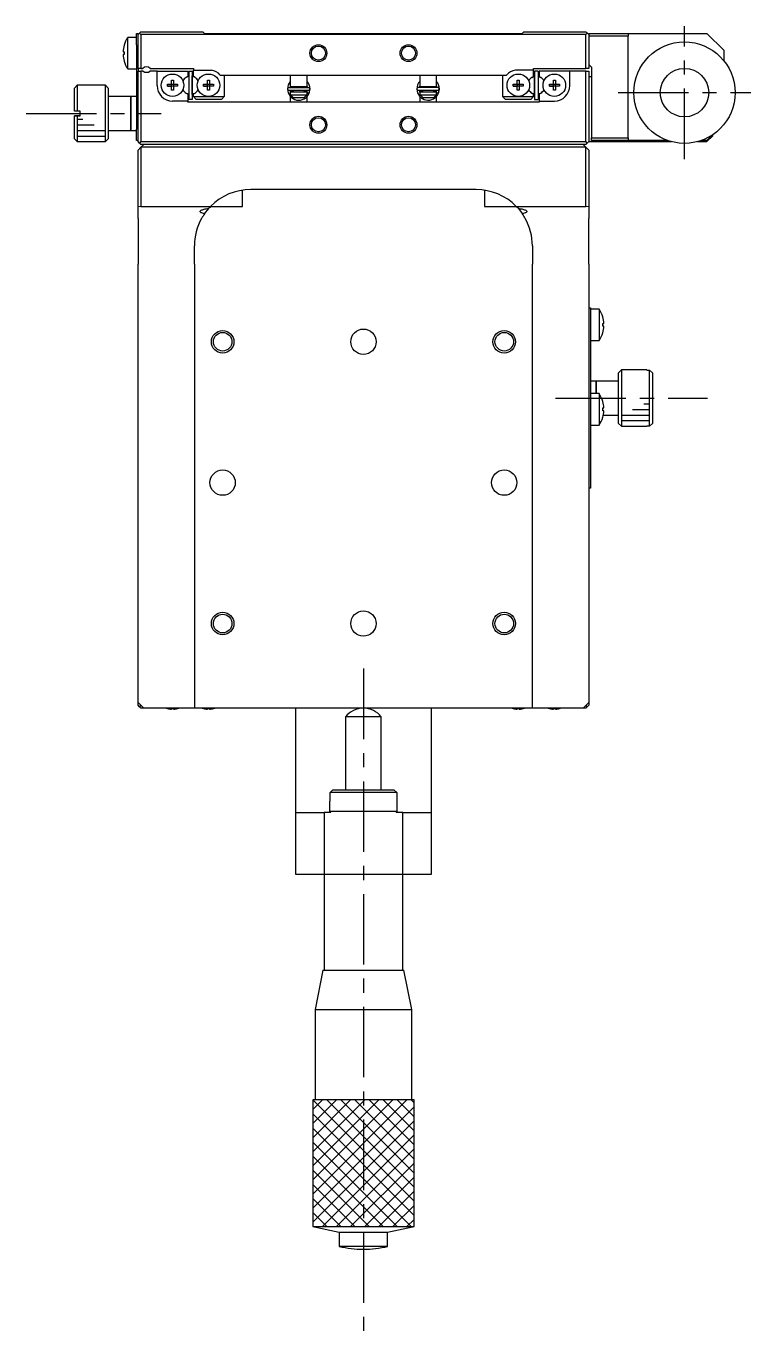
# Model space of a CAD drawing. Extents: x -456 to 403, y 25 to 700.
# Drawn here: x -140.8 to -12.1, y 468.7 to 700.2 of the extents above; entities that cross this region are included whole.
import ezdxf

# ---------------------------------------------------------------- set-up
doc = ezdxf.new("R2010")
doc.units = 0
doc.header["$LTSCALE"] = 10
doc.linetypes.add('CENTER', pattern=[2, 1.25, -0.25, 0.25, -0.25])
doc.linetypes.add('DASHED', pattern=[3.5, 2, -1.5])
doc.layers.get('0').update_dxf_attribs({"linetype": 'CONTINUOUS'})
doc.layers.add('CENTER', color=1, linetype='CENTER')

msp = doc.modelspace()

# ---------------------------------------------------------------- linework, layer by layer
at = {"color": 7, "linetype": 'CONTINUOUS'}
for p, q in [((-120.354457, 699.180829), (-120.604457, 698.930829)), ((-120.354457, 699.180829), (-109.354457, 699.180829)), ((-109.004457, 698.830829), (-109.354457, 699.180829)), ((-52.354457, 699.180829), (-52.704457, 698.830829)), ((-52.354457, 699.180829), (-41.354457, 699.180829)), ((-41.104457, 698.930829), (-41.354457, 699.180829)), ((-122.69692, 692.580829), (-122.69692, 698.180829)), ((-121.154457, 698.180829), (-122.69692, 698.180829)), ((-121.154457, 698.880829), (-120.854457, 698.880829)), ((-121.154457, 696.880829), (-121.154457, 698.880829)), ((-121.154457, 696.880829), (-121.154457, 681.880829)), ((-120.604457, 698.930829), (-120.854457, 698.680829)), ((-120.854457, 698.880829), (-120.854457, 698.680829)), ((-120.854457, 692.680829), (-120.854457, 698.680829)), ((-120.604457, 698.930829), (-120.354457, 698.680829)), ((-120.354457, 698.680829), (-120.354457, 692.680829)), ((-41.354457, 698.680829), (-120.354457, 698.680829)), ((-52.704457, 698.830829), (-109.004457, 698.830829)), ((-41.354457, 698.680829), (-41.104457, 698.930829)), ((-41.354457, 692.680829), (-41.354457, 698.680829)), ((-40.854457, 698.680829), (-41.104457, 698.930829)), ((-40.854457, 698.880829), (-33.854457, 698.880829)), ((-40.854457, 698.680829), (-40.854457, 698.880829)), ((-40.854457, 698.680829), (-40.854457, 692.680829)), ((-33.854457, 698.380829), (-40.854457, 698.380829)), ((-33.854457, 698.880829), (-33.854457, 698.380829)), ((-33.854457, 698.880829), (-19.854457, 698.880829)), ((-33.854457, 680.380829), (-33.854457, 698.380829)), ((-16.854457, 695.880829), (-19.854457, 698.880829)), ((-123.540919, 695.640829), (-123.347662, 695.640829)), ((-123.347662, 695.120829), (-123.540919, 695.120829)), ((-123.35383, 696.782976), (-123.347662, 696.779968)), ((-123.347662, 695.640829), (-123.347662, 695.120829)), ((-16.854457, 695.880829), (-16.854457, 694.037683)), ((-123.347662, 693.981689), (-123.35383, 693.978681)), ((-122.69692, 692.580829), (-121.154457, 692.580829)), ((-120.854457, 692.680829), (-120.854457, 692.180829)), ((-120.354457, 692.680829), (-120.854457, 692.680829)), ((-120.854457, 679.680829), (-120.854457, 692.180829)), ((-120.854457, 692.180829), (-120.354457, 692.180829)), ((-120.354457, 692.680829), (-120.015895, 692.680829)), ((-120.354457, 692.180829), (-120.354457, 679.680829)), ((-119.954457, 692.180829), (-120.354457, 692.180829)), ((-117.504457, 692.180829), (-118.754457, 692.180829)), ((-118.693019, 692.680829), (-111.054457, 692.680829)), ((-117.504457, 689.630829), (-117.504457, 692.180829)), ((-117.504457, 692.180829), (-112.054457, 692.180829)), ((-112.054457, 692.180829), (-112.054457, 691.225241)), ((-111.854457, 692.180829), (-111.854457, 687.180829)), ((-111.854457, 692.180829), (-111.254457, 692.180829)), ((-111.254457, 692.180829), (-111.254457, 687.180829)), ((-111.254457, 692.180829), (-111.254457, 691.239725)), ((-111.054457, 692.680829), (-111.054457, 692.380829)), ((-111.054457, 692.380829), (-107.832442, 692.380829)), ((-111.054457, 691.225241), (-111.054457, 692.380829)), ((-50.654457, 692.380829), (-53.876472, 692.380829)), ((-50.654457, 692.680829), (-41.354457, 692.680829)), ((-50.654457, 692.380829), (-50.654457, 692.680829)), ((-50.654457, 691.225241), (-50.654457, 692.380829)), ((-50.454457, 692.180829), (-50.454457, 687.180829)), ((-50.454457, 692.180829), (-50.454457, 691.239725)), ((-49.854457, 692.180829), (-50.454457, 692.180829)), ((-49.854457, 692.180829), (-49.854457, 687.180829)), ((-49.654457, 692.180829), (-49.654457, 691.225241)), ((-44.204457, 692.180829), (-49.654457, 692.180829)), ((-44.204457, 689.630829), (-44.204457, 692.180829)), ((-41.354457, 692.180829), (-44.204457, 692.180829)), ((-40.854457, 692.680829), (-41.354457, 692.680829)), ((-41.354457, 679.680829), (-41.354457, 692.180829)), ((-41.354457, 692.180829), (-40.854457, 692.180829)), ((-40.854457, 693.380829), (-40.354457, 692.880829)), ((-40.854457, 692.180829), (-40.854457, 679.680829)), ((-40.354457, 692.880829), (-40.354457, 680.380829)), ((-115.640819, 689.860829), (-114.934457, 689.860829)), ((-115.640819, 689.500829), (-115.640819, 689.860829)), ((-114.934457, 690.56719), (-114.574457, 690.56719)), ((-114.934457, 689.860829), (-114.934457, 690.56719)), ((-114.924085, 689.850456), (-114.934457, 689.860829)), ((-114.584829, 689.850456), (-114.574457, 689.860829)), ((-114.574457, 690.56719), (-114.574457, 689.860829)), ((-114.574457, 689.860829), (-113.868096, 689.860829)), ((-113.868096, 689.860829), (-113.868096, 689.500829)), ((-112.054457, 691.225241), (-112.348207, 691.055644)), ((-111.254455, 691.239724), (-111.254455, 691.330829)), ((-111.254455, 688.030829), (-111.254455, 691.330829)), ((-111.254455, 691.239724), (-111.254455, 691.330829)), ((-111.254455, 691.239724), (-111.254455, 691.330829)), ((-111.254455, 691.239724), (-111.254455, 691.330829)), ((-111.254455, 691.239724), (-111.254455, 691.330829)), ((-111.254455, 691.239724), (-111.254455, 691.330829)), ((-111.254455, 691.239724), (-111.254455, 691.330829)), ((-111.254455, 691.239724), (-111.254455, 691.330829)), ((-111.254455, 691.239724), (-111.254455, 691.330829)), ((-111.254455, 691.239724), (-111.254455, 691.330829)), ((-111.254455, 691.239724), (-111.254455, 691.330829)), ((-111.254455, 691.239724), (-111.254455, 691.330829)), ((-111.254455, 691.239724), (-111.254455, 691.330829)), ((-111.254455, 691.239724), (-111.254455, 691.330829)), ((-111.254455, 691.239724), (-111.254455, 691.330829)), ((-111.254455, 691.239724), (-111.254455, 691.330829)), ((-111.254455, 691.239724), (-111.254455, 691.330829)), ((-111.254455, 691.239724), (-111.254455, 691.330829)), ((-111.254455, 691.239724), (-111.254455, 691.330829)), ((-111.254455, 691.239724), (-111.254455, 691.330829)), ((-111.254455, 691.239724), (-111.254455, 691.330829)), ((-111.254455, 691.239724), (-111.254455, 691.330829)), ((-111.254455, 691.239724), (-111.254455, 691.330829)), ((-111.254455, 691.239724), (-111.254455, 691.330829)), ((-111.254455, 691.239724), (-111.254455, 691.330829)), ((-111.254455, 691.239724), (-111.254455, 691.330829)), ((-111.254455, 691.239724), (-111.254455, 691.330829)), ((-111.254455, 691.239724), (-111.254455, 691.330829)), ((-111.254455, 691.239724), (-111.254455, 691.330829)), ((-111.254455, 691.239724), (-111.254455, 691.330829)), ((-111.254455, 691.239724), (-111.254455, 691.330829)), ((-110.760707, 691.055644), (-111.054457, 691.225241)), ((-109.240819, 689.860829), (-108.534457, 689.860829)), ((-109.240819, 689.500829), (-109.240819, 689.860829)), ((-108.534457, 690.56719), (-108.174457, 690.56719)), ((-108.534457, 689.860829), (-108.534457, 690.56719)), ((-108.524085, 689.850456), (-108.534457, 689.860829)), ((-108.184829, 689.850456), (-108.174457, 689.860829)), ((-108.174457, 690.56719), (-108.174457, 689.860829)), ((-108.174457, 689.860829), (-107.468096, 689.860829)), ((-107.468096, 689.860829), (-107.468096, 689.500829)), ((-106.275395, 691.480829), (-55.433519, 691.480829)), ((-105.554457, 691.480829), (-105.554457, 687.680829)), ((-93.854457, 691.480829), (-93.854457, 689.480829)), ((-90.854457, 689.480829), (-90.854457, 691.480829)), ((-70.854457, 691.480829), (-70.854457, 689.480829)), ((-67.854457, 689.480829), (-67.854457, 691.480829)), ((-56.154457, 691.480829), (-56.154457, 687.680829)), ((-54.240819, 689.860829), (-53.534457, 689.860829)), ((-54.240819, 689.500829), (-54.240819, 689.860829)), ((-53.534457, 690.56719), (-53.174457, 690.56719)), ((-53.534457, 689.860829), (-53.534457, 690.56719)), ((-53.524085, 689.850456), (-53.534457, 689.860829)), ((-53.184829, 689.850456), (-53.174457, 689.860829)), ((-53.174457, 690.56719), (-53.174457, 689.860829)), ((-53.174457, 689.860829), (-52.468096, 689.860829)), ((-52.468096, 689.860829), (-52.468096, 689.500829)), ((-50.948207, 691.055644), (-50.654457, 691.225241)), ((-50.454459, 691.239724), (-50.454459, 691.330829)), ((-50.454459, 688.030829), (-50.454459, 691.330829)), ((-50.454459, 691.239724), (-50.454459, 691.330829)), ((-50.454459, 691.239724), (-50.454459, 691.330829)), ((-50.454459, 691.239724), (-50.454459, 691.330829)), ((-50.454459, 691.239724), (-50.454459, 691.330829)), ((-50.454459, 691.239724), (-50.454459, 691.330829)), ((-50.454459, 691.239724), (-50.454459, 691.330829)), ((-50.454459, 691.239724), (-50.454459, 691.330829)), ((-50.454459, 691.239724), (-50.454459, 691.330829)), ((-50.454459, 691.239724), (-50.454459, 691.330829)), ((-50.454459, 691.239724), (-50.454459, 691.330829)), ((-50.454459, 691.239724), (-50.454459, 691.330829)), ((-50.454459, 691.239724), (-50.454459, 691.330829)), ((-50.454459, 691.239724), (-50.454459, 691.330829)), ((-50.454459, 691.239724), (-50.454459, 691.330829)), ((-50.454459, 691.239724), (-50.454459, 691.330829)), ((-50.454459, 691.239724), (-50.454459, 691.330829)), ((-50.454459, 691.239724), (-50.454459, 691.330829)), ((-50.454459, 691.239724), (-50.454459, 691.330829)), ((-50.454459, 691.239724), (-50.454459, 691.330829)), ((-50.454459, 691.239724), (-50.454459, 691.330829)), ((-50.454459, 691.239724), (-50.454459, 691.330829)), ((-50.454459, 691.239724), (-50.454459, 691.330829)), ((-50.454459, 691.239724), (-50.454459, 691.330829)), ((-50.454459, 691.239724), (-50.454459, 691.330829)), ((-50.454459, 691.239724), (-50.454459, 691.330829)), ((-50.454459, 691.239724), (-50.454459, 691.330829)), ((-50.454459, 691.239724), (-50.454459, 691.330829)), ((-50.454459, 691.239724), (-50.454459, 691.330829)), ((-50.454459, 691.239724), (-50.454459, 691.330829)), ((-50.454459, 691.239724), (-50.454459, 691.330829)), ((-49.654457, 691.225241), (-49.360707, 691.055644)), ((-47.840819, 689.860829), (-47.134457, 689.860829)), ((-47.840819, 689.500829), (-47.840819, 689.860829)), ((-47.134457, 690.56719), (-46.774457, 690.56719)), ((-47.134457, 689.860829), (-47.134457, 690.56719)), ((-47.124085, 689.850456), (-47.134457, 689.860829)), ((-46.784829, 689.850456), (-46.774457, 689.860829)), ((-46.774457, 690.56719), (-46.774457, 689.860829)), ((-46.774457, 689.860829), (-46.068096, 689.860829)), ((-46.068096, 689.860829), (-46.068096, 689.500829)), ((-40.354457, 691.180829), (-40.854457, 691.180829)), ((-131.654457, 689.680829), (-132.154457, 689.180829)), ((-132.154457, 685.080829), (-132.154457, 689.180829)), ((-131.654457, 689.680829), (-131.654457, 685.080829)), ((-126.654457, 689.680829), (-131.654457, 689.680829)), ((-126.654457, 679.680829), (-126.654457, 689.680829)), ((-126.154457, 689.180829), (-126.654457, 689.680829)), ((-126.154457, 689.180829), (-126.154457, 680.180829)), ((-122.154457, 687.680829), (-126.154457, 687.680829)), ((-122.154457, 681.680829), (-122.154457, 687.680829)), ((-122.154457, 687.680829), (-122.154457, 681.680829)), ((-121.154457, 687.680829), (-122.154457, 687.680829)), ((-114.934457, 689.500829), (-115.640819, 689.500829)), ((-115.640819, 689.500829), (-114.934457, 689.500829)), ((-114.924085, 689.511201), (-114.934457, 689.500829)), ((-114.934457, 688.794467), (-114.934457, 689.500829)), ((-114.574457, 688.794467), (-114.934457, 688.794467)), ((-114.924085, 689.850456), (-114.584829, 689.850456)), ((-114.924085, 689.511201), (-114.924085, 689.850456)), ((-114.584829, 689.511201), (-114.924085, 689.511201)), ((-114.584829, 689.850456), (-114.584829, 689.511201)), ((-114.584829, 689.511201), (-114.574457, 689.500829)), ((-114.574457, 689.500829), (-114.574457, 688.794467)), ((-113.868096, 689.500829), (-114.574457, 689.500829)), ((-113.868096, 689.500829), (-114.574457, 689.500829)), ((-112.348207, 688.306013), (-112.054457, 688.136417)), ((-112.054457, 688.136417), (-112.054457, 686.880829)), ((-111.254457, 688.121933), (-111.254457, 687.180829)), ((-111.254455, 688.030829), (-111.254455, 688.121933)), ((-111.254455, 688.030829), (-111.254455, 688.121933)), ((-111.254455, 688.030829), (-111.254455, 688.121933)), ((-111.254455, 688.030829), (-111.254455, 688.121933)), ((-111.254455, 688.030829), (-111.254455, 688.121933)), ((-111.254455, 688.030829), (-111.254455, 688.121933)), ((-111.254455, 688.030829), (-111.254455, 688.121933)), ((-111.254455, 688.030829), (-111.254455, 688.121933)), ((-111.254455, 688.030829), (-111.254455, 688.121933)), ((-111.254455, 688.030829), (-111.254455, 688.121933)), ((-111.254455, 688.030829), (-111.254455, 688.121933)), ((-111.254455, 688.030829), (-111.254455, 688.121933)), ((-111.254455, 688.030829), (-111.254455, 688.121933)), ((-111.254455, 688.030829), (-111.254455, 688.121933)), ((-111.254455, 688.030829), (-111.254455, 688.121933)), ((-111.254455, 688.030829), (-111.254455, 688.121933)), ((-111.254455, 688.030829), (-111.254455, 688.121933)), ((-111.254455, 688.030829), (-111.254455, 688.121933)), ((-111.254455, 688.030829), (-111.254455, 688.121933)), ((-111.254455, 688.030829), (-111.254455, 688.121933)), ((-111.254455, 688.030829), (-111.254455, 688.121933)), ((-111.254455, 688.030829), (-111.254455, 688.121933)), ((-111.254455, 688.030829), (-111.254455, 688.121933)), ((-111.254455, 688.030829), (-111.254455, 688.121933)), ((-111.054457, 688.136417), (-110.760707, 688.306013)), ((-111.054457, 687.680829), (-111.054457, 688.136417)), ((-111.054457, 687.680829), (-108.354457, 687.680829)), ((-110.554457, 687.180829), (-111.054457, 687.680829)), ((-108.534457, 689.500829), (-109.240819, 689.500829)), ((-109.240819, 689.500829), (-108.534457, 689.500829)), ((-108.524085, 689.511201), (-108.534457, 689.500829)), ((-108.534457, 688.794467), (-108.534457, 689.500829)), ((-108.174457, 688.794467), (-108.534457, 688.794467)), ((-108.524085, 689.850456), (-108.184829, 689.850456)), ((-108.524085, 689.511201), (-108.524085, 689.850456)), ((-108.184829, 689.511201), (-108.524085, 689.511201)), ((-108.354457, 687.680829), (-105.554457, 687.680829)), ((-108.184829, 689.850456), (-108.184829, 689.511201)), ((-108.184829, 689.511201), (-108.174457, 689.500829)), ((-108.174457, 689.500829), (-108.174457, 688.794467)), ((-107.468096, 689.500829), (-108.174457, 689.500829)), ((-107.468096, 689.500829), (-108.174457, 689.500829)), ((-105.554457, 687.680829), (-106.054457, 687.180829)), ((-94.201887, 688.3101), (-94.181252, 688.254357)), ((-94.180325, 688.254829), (-94.167372, 688.224571)), ((-90.561144, 689.251094), (-94.111144, 689.251094)), ((-94.111144, 688.801094), (-90.561144, 688.801094)), ((-93.787801, 688.480743), (-93.870763, 688.801077)), ((-93.870436, 689.251148), (-93.818853, 689.480921)), ((-93.854457, 689.480829), (-90.854457, 689.480829)), ((-90.854457, 688.480829), (-93.854457, 688.480829)), ((-93.854457, 688.480829), (-93.854457, 687.980829)), ((-93.854457, 687.980829), (-93.80014, 687.980829)), ((-93.854457, 687.726031), (-93.854457, 686.680829)), ((-93.80014, 687.980829), (-90.908774, 687.980829)), ((-93.270972, 687.480829), (-93.80014, 687.980829)), ((-93.786666, 688.534621), (-93.786109, 688.548246)), ((-93.786522, 688.520988), (-93.786666, 688.534621)), ((-93.78568, 688.507384), (-93.786522, 688.520988)), ((-93.786109, 688.548246), (-93.784853, 688.561825)), ((-93.784142, 688.493846), (-93.78568, 688.507384)), ((-93.784853, 688.561825), (-93.782903, 688.575323)), ((-93.781993, 688.480827), (-93.784142, 688.493846)), ((-93.782903, 688.575323), (-93.780264, 688.588703)), ((-93.780264, 688.588703), (-93.776944, 688.601929)), ((-93.776944, 688.601929), (-93.772954, 688.614966)), ((-93.772954, 688.614966), (-93.768304, 688.62778)), ((-93.768304, 688.62778), (-93.76301, 688.640336)), ((-93.76301, 688.640336), (-93.757088, 688.652603)), ((-93.757088, 688.652603), (-93.750554, 688.66455)), ((-93.750554, 688.66455), (-93.743428, 688.676146)), ((-93.743428, 688.676146), (-93.73573, 688.687364)), ((-93.354457, 688.680829), (-93.740689, 688.680829)), ((-93.73573, 688.687364), (-93.727483, 688.698175)), ((-93.727483, 688.698175), (-93.718709, 688.708555)), ((-93.718709, 688.708555), (-93.709432, 688.718479)), ((-93.709432, 688.718479), (-93.699679, 688.727924)), ((-93.699679, 688.727924), (-93.689473, 688.736869)), ((-93.689473, 688.736869), (-93.678843, 688.745295)), ((-93.678843, 688.745295), (-93.667816, 688.753181)), ((-93.667816, 688.753181), (-93.65642, 688.760513)), ((-93.65642, 688.760513), (-93.644683, 688.767274)), ((-93.644683, 688.767274), (-93.632635, 688.77345)), ((-93.632635, 688.77345), (-93.620305, 688.779029)), ((-93.620305, 688.779029), (-93.607723, 688.783998)), ((-93.607723, 688.783998), (-93.594919, 688.788349)), ((-93.594919, 688.788349), (-93.581923, 688.792073)), ((-93.581923, 688.792073), (-93.568766, 688.795161)), ((-93.568766, 688.795161), (-93.55548, 688.797609)), ((-93.55548, 688.797609), (-93.542094, 688.799412)), ((-93.542094, 688.799412), (-93.528639, 688.800567)), ((-93.528639, 688.800567), (-93.515148, 688.80107)), ((-93.515148, 688.80107), (-93.511593, 688.801094)), ((-93.354457, 689.480829), (-93.354457, 689.251094)), ((-93.354457, 688.801094), (-93.354457, 688.480829)), ((-90.908774, 687.980829), (-91.437942, 687.480829)), ((-91.354457, 689.251094), (-91.354457, 689.480829)), ((-91.354457, 688.480829), (-91.354457, 688.801094)), ((-90.931733, 688.680829), (-91.354457, 688.680829)), ((-91.160696, 688.801094), (-91.14791, 688.800796)), ((-91.14791, 688.800796), (-91.134446, 688.799848)), ((-91.134446, 688.799848), (-91.121044, 688.798251)), ((-91.121044, 688.798251), (-91.107737, 688.79601)), ((-91.107737, 688.79601), (-91.094554, 688.793129)), ((-91.094554, 688.793129), (-91.081527, 688.789614)), ((-91.081527, 688.789614), (-91.068684, 688.785474)), ((-91.068684, 688.785474), (-91.056057, 688.780715)), ((-91.056057, 688.780715), (-91.043675, 688.775349)), ((-91.043675, 688.775349), (-91.031567, 688.769387)), ((-91.031567, 688.769387), (-91.019762, 688.762841)), ((-91.019762, 688.762841), (-91.008288, 688.755725)), ((-91.008288, 688.755725), (-90.997174, 688.748054)), ((-90.997174, 688.748054), (-90.986446, 688.739844)), ((-90.986446, 688.739844), (-90.976132, 688.731113)), ((-90.976132, 688.731113), (-90.966258, 688.72188)), ((-90.966258, 688.72188), (-90.956848, 688.712166)), ((-90.956848, 688.712166), (-90.947929, 688.701991)), ((-90.947929, 688.701991), (-90.939523, 688.69138)), ((-90.939523, 688.69138), (-90.931653, 688.680356)), ((-90.931653, 688.680356), (-90.924341, 688.668945)), ((-90.924341, 688.668945), (-90.917609, 688.657175)), ((-90.917609, 688.657175), (-90.911474, 688.645072)), ((-90.911474, 688.645072), (-90.905956, 688.632668)), ((-90.908774, 687.980829), (-90.854457, 687.980829)), ((-90.905956, 688.632668), (-90.901071, 688.619992)), ((-90.901071, 688.619992), (-90.896833, 688.607077)), ((-90.896833, 688.607077), (-90.893257, 688.593956)), ((-90.893257, 688.593956), (-90.890353, 688.580662)), ((-90.890353, 688.580662), (-90.888131, 688.56723)), ((-90.889402, 688.485771), (-90.890299, 688.480814)), ((-90.887446, 688.499268), (-90.889402, 688.485771)), ((-90.888131, 688.56723), (-90.8866, 688.553697)), ((-90.886186, 688.512846), (-90.887446, 688.499268)), ((-90.8866, 688.553697), (-90.885763, 688.540097)), ((-90.885625, 688.526468), (-90.886186, 688.512846)), ((-90.885763, 688.540097), (-90.885625, 688.526468)), ((-90.752399, 688.32178), (-90.854472, 688.373916)), ((-90.854457, 687.980829), (-90.854457, 688.480829)), ((-90.854457, 688.384389), (-90.843337, 688.37808)), ((-90.854457, 686.680829), (-90.854457, 687.684511)), ((-90.853626, 689.481075), (-90.801539, 689.251146)), ((-90.843337, 688.37808), (-90.831349, 688.37155)), ((-90.831349, 688.37155), (-90.818564, 688.364837)), ((-90.818564, 688.364837), (-90.805059, 688.357983)), ((-90.805059, 688.357983), (-90.790915, 688.351027)), ((-90.790915, 688.351027), (-90.776217, 688.344012)), ((-90.776217, 688.344012), (-90.761054, 688.336979)), ((-90.761054, 688.336979), (-90.745515, 688.329972)), ((-90.495842, 688.245462), (-90.752399, 688.32178)), ((-90.745515, 688.329972), (-90.729696, 688.323031)), ((-90.729696, 688.323031), (-90.71369, 688.3162)), ((-90.71369, 688.3162), (-90.697593, 688.309518)), ((-90.697593, 688.309518), (-90.681503, 688.303026)), ((-90.681503, 688.303026), (-90.665515, 688.296762)), ((-90.665515, 688.296762), (-90.649726, 688.290766)), ((-90.649726, 688.290766), (-90.634231, 688.285071)), ((-90.634231, 688.285071), (-90.619122, 688.279713)), ((-90.619122, 688.279713), (-90.60449, 688.274724)), ((-90.60449, 688.274724), (-90.590424, 688.270134)), ((-90.590424, 688.270134), (-90.577006, 688.265969)), ((-90.577006, 688.265969), (-90.564319, 688.262256)), ((-90.564319, 688.262256), (-90.552438, 688.259017)), ((-90.552438, 688.259017), (-90.541434, 688.25627)), ((-90.541434, 688.25627), (-90.531374, 688.254033)), ((-90.531374, 688.254033), (-90.522318, 688.252319)), ((-90.522318, 688.252319), (-90.51432, 688.251138)), ((-90.51432, 688.251138), (-90.507428, 688.250497)), ((-90.510364, 688.212234), (-90.493207, 688.251882)), ((-90.507428, 688.250497), (-90.501684, 688.2504)), ((-90.501684, 688.2504), (-90.497122, 688.250848)), ((-90.497122, 688.250848), (-90.491534, 688.253504)), ((-90.492294, 688.80985), (-90.493072, 688.811681)), ((-90.479167, 688.776549), (-90.492294, 688.80985)), ((-90.491534, 688.253504), (-90.491037, 688.254357)), ((-90.491037, 688.254357), (-90.4787, 688.285944)), ((-90.487572, 688.265451), (-90.471361, 688.306191)), ((-90.467722, 688.742646), (-90.479167, 688.776549)), ((-90.4787, 688.285944), (-90.467314, 688.319875)), ((-90.471361, 688.306191), (-90.337612, 688.997437)), ((-90.457984, 688.708224), (-90.467722, 688.742646)), ((-90.467314, 688.319875), (-90.457639, 688.354324)), ((-90.449978, 688.673367), (-90.457984, 688.708224)), ((-90.457639, 688.354324), (-90.449699, 688.389204)), ((-90.443723, 688.63816), (-90.449978, 688.673367)), ((-90.449699, 688.389204), (-90.443512, 688.424428)), ((-90.439234, 688.60269), (-90.443723, 688.63816)), ((-90.443512, 688.424428), (-90.439092, 688.459911)), ((-90.436522, 688.567042), (-90.439234, 688.60269)), ((-90.439092, 688.459911), (-90.43645, 688.495566)), ((-90.435593, 688.531305), (-90.436522, 688.567042)), ((-90.43645, 688.495566), (-90.435593, 688.531305)), ((-71.23957, 688.319328), (-71.218935, 688.263585)), ((-71.218008, 688.264057), (-71.205055, 688.2338)), ((-67.598828, 689.260323), (-71.148828, 689.260323)), ((-71.148828, 688.810323), (-67.598828, 688.810323)), ((-70.822003, 688.480798), (-70.908446, 688.810305)), ((-70.90812, 689.260377), (-70.859301, 689.480998)), ((-70.859301, 689.480998), (-70.854691, 689.496151)), ((-70.854457, 689.480829), (-67.854457, 689.480829)), ((-67.854457, 688.480829), (-70.854457, 688.480829)), ((-70.854457, 688.480829), (-70.854457, 687.980829)), ((-70.854457, 687.980829), (-70.80014, 687.980829)), ((-70.854457, 687.692577), (-70.854457, 686.680829)), ((-70.824349, 688.543849), (-70.823792, 688.557474)), ((-70.824206, 688.530217), (-70.824349, 688.543849)), ((-70.823364, 688.516613), (-70.824206, 688.530217)), ((-70.823792, 688.557474), (-70.822537, 688.571054)), ((-70.821826, 688.503075), (-70.823364, 688.516613)), ((-70.822537, 688.571054), (-70.820587, 688.584552)), ((-70.819596, 688.489639), (-70.821826, 688.503075)), ((-70.820587, 688.584552), (-70.817948, 688.597932)), ((-70.817743, 688.480813), (-70.819596, 688.489639)), ((-70.817948, 688.597932), (-70.814628, 688.611158)), ((-70.814628, 688.611158), (-70.810637, 688.624195)), ((-70.810637, 688.624195), (-70.805988, 688.637008)), ((-70.805988, 688.637008), (-70.800694, 688.649565)), ((-70.800694, 688.649565), (-70.794771, 688.661832)), ((-70.80014, 687.980829), (-67.908774, 687.980829)), ((-70.270972, 687.480829), (-70.80014, 687.980829)), ((-70.794771, 688.661832), (-70.788237, 688.673778)), ((-70.788237, 688.673778), (-70.781111, 688.685375)), ((-70.354457, 688.680829), (-70.784125, 688.680829)), ((-70.781111, 688.685375), (-70.773414, 688.696592)), ((-70.773414, 688.696592), (-70.765167, 688.707404)), ((-70.765167, 688.707404), (-70.756393, 688.717784)), ((-70.756393, 688.717784), (-70.747116, 688.727708)), ((-70.747116, 688.727708), (-70.737362, 688.737153)), ((-70.737362, 688.737153), (-70.727157, 688.746098)), ((-70.727157, 688.746098), (-70.716527, 688.754523)), ((-70.716527, 688.754523), (-70.7055, 688.76241)), ((-70.7055, 688.76241), (-70.694103, 688.769742)), ((-70.694103, 688.769742), (-70.682367, 688.776503)), ((-70.682367, 688.776503), (-70.670319, 688.782679)), ((-70.670319, 688.782679), (-70.657989, 688.788257)), ((-70.657989, 688.788257), (-70.645406, 688.793227)), ((-70.645406, 688.793227), (-70.632602, 688.797578)), ((-70.632602, 688.797578), (-70.619607, 688.801301)), ((-70.619607, 688.801301), (-70.60645, 688.80439)), ((-70.60645, 688.80439), (-70.593163, 688.806838)), ((-70.593163, 688.806838), (-70.579777, 688.808641)), ((-70.579777, 688.808641), (-70.566323, 688.809795)), ((-70.566323, 688.809795), (-70.552831, 688.810299)), ((-70.552831, 688.810299), (-70.549276, 688.810323)), ((-70.354457, 689.480829), (-70.354457, 689.260323)), ((-70.354457, 688.810323), (-70.354457, 688.480829)), ((-67.908774, 687.980829), (-68.437942, 687.480829)), ((-68.354457, 689.260323), (-68.354457, 689.480829)), ((-68.354457, 688.480829), (-68.354457, 688.810323)), ((-67.963312, 688.680829), (-68.354457, 688.680829)), ((-68.19838, 688.810323), (-68.185594, 688.810025)), ((-68.185594, 688.810025), (-68.172129, 688.809076)), ((-68.172129, 688.809076), (-68.158728, 688.80748)), ((-68.158728, 688.80748), (-68.14542, 688.805238)), ((-68.14542, 688.805238), (-68.132238, 688.802358)), ((-68.132238, 688.802358), (-68.11921, 688.798843)), ((-68.11921, 688.798843), (-68.106368, 688.794702)), ((-68.106368, 688.794702), (-68.093741, 688.789944)), ((-68.093741, 688.789944), (-68.081359, 688.784578)), ((-68.081359, 688.784578), (-68.069251, 688.778616)), ((-68.069251, 688.778616), (-68.057446, 688.77207)), ((-68.057446, 688.77207), (-68.045972, 688.764953)), ((-68.045972, 688.764953), (-68.034857, 688.757282)), ((-68.034857, 688.757282), (-68.02413, 688.749072)), ((-68.02413, 688.749072), (-68.013816, 688.740341)), ((-68.013816, 688.740341), (-68.003941, 688.731109)), ((-68.003941, 688.731109), (-67.994532, 688.721394)), ((-67.994532, 688.721394), (-67.985612, 688.71122)), ((-67.985612, 688.71122), (-67.977206, 688.700609)), ((-67.977206, 688.700609), (-67.969336, 688.689585)), ((-67.969336, 688.689585), (-67.962025, 688.678174)), ((-67.962025, 688.678174), (-67.955292, 688.666403)), ((-67.955292, 688.666403), (-67.949158, 688.654301)), ((-67.949158, 688.654301), (-67.94364, 688.641897)), ((-67.94364, 688.641897), (-67.938754, 688.629221)), ((-67.938754, 688.629221), (-67.934517, 688.616306)), ((-67.934517, 688.616306), (-67.93094, 688.603185)), ((-67.93094, 688.603185), (-67.928037, 688.589891)), ((-67.92973, 688.481621), (-67.92991, 688.480824)), ((-67.927085, 688.495), (-67.92973, 688.481621)), ((-67.928037, 688.589891), (-67.925815, 688.576459)), ((-67.92513, 688.508497), (-67.927085, 688.495)), ((-67.925815, 688.576459), (-67.924283, 688.562925)), ((-67.92387, 688.522074), (-67.92513, 688.508497)), ((-67.924283, 688.562925), (-67.923446, 688.549326)), ((-67.923308, 688.535696), (-67.92387, 688.522074)), ((-67.923446, 688.549326), (-67.923308, 688.535696)), ((-67.908774, 687.980829), (-67.854457, 687.980829)), ((-67.888441, 689.48088), (-67.839223, 689.260375)), ((-67.790083, 688.331009), (-67.854461, 688.36218)), ((-67.854457, 687.980829), (-67.854457, 688.480829)), ((-67.854457, 688.373144), (-67.840329, 688.366009)), ((-67.854457, 686.680829), (-67.854457, 687.736498)), ((-67.840329, 688.366009), (-67.825528, 688.358772)), ((-67.825528, 688.358772), (-67.810149, 688.351482)), ((-67.810149, 688.351482), (-67.794293, 688.344184)), ((-67.794293, 688.344184), (-67.778062, 688.336926)), ((-67.533525, 688.25469), (-67.790083, 688.331009)), ((-67.778062, 688.336926), (-67.761561, 688.329755)), ((-67.761561, 688.329755), (-67.744896, 688.322717)), ((-67.744896, 688.322717), (-67.728176, 688.315858)), ((-67.728176, 688.315858), (-67.711509, 688.309223)), ((-67.711509, 688.309223), (-67.695002, 688.302854)), ((-67.695002, 688.302854), (-67.678762, 688.296792)), ((-67.678762, 688.296792), (-67.662894, 688.291077)), ((-67.662894, 688.291077), (-67.647501, 688.285745)), ((-67.647501, 688.285745), (-67.632683, 688.280832)), ((-67.632683, 688.280832), (-67.618535, 688.276368)), ((-67.618535, 688.276368), (-67.605149, 688.272383)), ((-67.605149, 688.272383), (-67.592612, 688.268903)), ((-67.592612, 688.268903), (-67.581004, 688.265949)), ((-67.581004, 688.265949), (-67.5704, 688.263542)), ((-67.5704, 688.263542), (-67.56087, 688.261697)), ((-67.56087, 688.261697), (-67.552475, 688.260425)), ((-67.552475, 688.260425), (-67.545269, 688.259735)), ((-67.548048, 688.221463), (-67.53355, 688.254806)), ((-67.545269, 688.259735), (-67.539299, 688.259631)), ((-67.539299, 688.259631), (-67.534603, 688.260114)), ((-67.534603, 688.260114), (-67.529218, 688.262733)), ((-67.529978, 688.819079), (-67.530756, 688.82091)), ((-67.516851, 688.785778), (-67.529978, 688.819079)), ((-67.529218, 688.262733), (-67.528721, 688.263585)), ((-67.528721, 688.263585), (-67.516384, 688.295172)), ((-67.525256, 688.27468), (-67.509044, 688.315419)), ((-67.505405, 688.751874), (-67.516851, 688.785778)), ((-67.516384, 688.295172), (-67.504998, 688.329104)), ((-67.509044, 688.315419), (-67.375295, 689.006666)), ((-67.495668, 688.717452), (-67.505405, 688.751874)), ((-67.504998, 688.329104), (-67.495323, 688.363553)), ((-67.487662, 688.682595), (-67.495668, 688.717452)), ((-67.495323, 688.363553), (-67.487382, 688.398432)), ((-67.481407, 688.647388), (-67.487662, 688.682595)), ((-67.487382, 688.398432), (-67.481195, 688.433656)), ((-67.476917, 688.611918), (-67.481407, 688.647388)), ((-67.481195, 688.433656), (-67.476776, 688.469139)), ((-67.474205, 688.576271), (-67.476917, 688.611918)), ((-67.476776, 688.469139), (-67.474134, 688.504794)), ((-67.473277, 688.540534), (-67.474205, 688.576271)), ((-67.474134, 688.504794), (-67.473277, 688.540534)), ((-56.154457, 687.680829), (-53.354457, 687.680829)), ((-55.654457, 687.180829), (-56.154457, 687.680829)), ((-53.534457, 689.500829), (-54.240819, 689.500829)), ((-54.240819, 689.500829), (-53.534457, 689.500829)), ((-53.524085, 689.511201), (-53.534457, 689.500829)), ((-53.534457, 688.794467), (-53.534457, 689.500829)), ((-53.174457, 688.794467), (-53.534457, 688.794467)), ((-53.524085, 689.850456), (-53.184829, 689.850456)), ((-53.524085, 689.511201), (-53.524085, 689.850456)), ((-53.184829, 689.511201), (-53.524085, 689.511201)), ((-53.354457, 687.680829), (-50.654457, 687.680829)), ((-53.184829, 689.850456), (-53.184829, 689.511201)), ((-53.184829, 689.511201), (-53.174457, 689.500829)), ((-53.174457, 689.500829), (-53.174457, 688.794467)), ((-52.468096, 689.500829), (-53.174457, 689.500829)), ((-52.468096, 689.500829), (-53.174457, 689.500829)), ((-50.654457, 687.680829), (-51.154457, 687.180829)), ((-50.654457, 688.136417), (-50.948207, 688.306013)), ((-50.654457, 687.680829), (-50.654457, 688.136417)), ((-50.454459, 688.030829), (-50.454459, 688.121933)), ((-50.454459, 688.030829), (-50.454459, 688.121933)), ((-50.454459, 688.030829), (-50.454459, 688.121933)), ((-50.454459, 688.030829), (-50.454459, 688.121933)), ((-50.454459, 688.030829), (-50.454459, 688.121933)), ((-50.454459, 688.030829), (-50.454459, 688.121933)), ((-50.454459, 688.030829), (-50.454459, 688.121933)), ((-50.454459, 688.030829), (-50.454459, 688.121933)), ((-50.454459, 688.030829), (-50.454459, 688.121933)), ((-50.454459, 688.030829), (-50.454459, 688.121933)), ((-50.454459, 688.030829), (-50.454459, 688.121933)), ((-50.454459, 688.030829), (-50.454459, 688.121933)), ((-50.454459, 688.030829), (-50.454459, 688.121933)), ((-50.454459, 688.030829), (-50.454459, 688.121933)), ((-50.454459, 688.030829), (-50.454459, 688.121933)), ((-50.454459, 688.030829), (-50.454459, 688.121933)), ((-50.454459, 688.030829), (-50.454459, 688.121933)), ((-50.454459, 688.030829), (-50.454459, 688.121933)), ((-50.454459, 688.030829), (-50.454459, 688.121933)), ((-50.454459, 688.030829), (-50.454459, 688.121933)), ((-50.454459, 688.030829), (-50.454459, 688.121933)), ((-50.454457, 688.121933), (-50.454457, 687.180829)), ((-49.360707, 688.306013), (-49.654457, 688.136417)), ((-49.654457, 688.136417), (-49.654457, 686.880829)), ((-47.134457, 689.500829), (-47.840819, 689.500829)), ((-47.840819, 689.500829), (-47.134457, 689.500829)), ((-47.124085, 689.511201), (-47.134457, 689.500829)), ((-47.134457, 688.794467), (-47.134457, 689.500829)), ((-46.774457, 688.794467), (-47.134457, 688.794467)), ((-47.124085, 689.850456), (-46.784829, 689.850456)), ((-47.124085, 689.511201), (-47.124085, 689.850456)), ((-46.784829, 689.511201), (-47.124085, 689.511201)), ((-46.784829, 689.850456), (-46.784829, 689.511201)), ((-46.784829, 689.511201), (-46.774457, 689.500829)), ((-46.774457, 689.500829), (-46.774457, 688.794467)), ((-46.068096, 689.500829), (-46.774457, 689.500829)), ((-46.068096, 689.500829), (-46.774457, 689.500829)), ((-112.054457, 686.880829), (-114.754457, 686.880829)), ((-112.054457, 686.680829), (-112.054457, 686.880829)), ((-49.654457, 686.680829), (-112.054457, 686.680829)), ((-111.254457, 687.180829), (-111.854457, 687.180829)), ((-106.054457, 687.180829), (-110.554457, 687.180829)), ((-91.437942, 687.480829), (-93.270972, 687.480829)), ((-68.437942, 687.480829), (-70.270972, 687.480829)), ((-51.154457, 687.180829), (-55.654457, 687.180829)), ((-50.454457, 687.180829), (-49.854457, 687.180829)), ((-49.654457, 686.880829), (-49.654457, 686.680829)), ((-49.654457, 686.880829), (-46.954457, 686.880829)), ((-131.654457, 685.080829), (-132.154457, 685.080829)), ((-132.154457, 680.180829), (-132.154457, 684.280829)), ((-132.154457, 684.280829), (-131.654457, 684.280829)), ((-131.654457, 684.280829), (-132.154457, 684.280829)), ((-131.154457, 685.080829), (-131.654457, 685.080829)), ((-131.154457, 684.280829), (-131.654457, 684.280829)), ((-131.654457, 684.280829), (-131.654457, 679.680829)), ((-131.654457, 684.280829), (-131.154457, 684.280829)), ((-131.154457, 684.280829), (-131.154457, 685.080829)), ((-126.154457, 681.680829), (-122.154457, 681.680829)), ((-122.154457, 681.680829), (-121.154457, 681.680829)), ((-121.154457, 679.880829), (-121.154457, 681.880829)), ((-19.854457, 679.880829), (-18.803415, 680.931871)), ((-19.854457, 679.680829), (-18.854457, 680.680829)), ((-18.854457, 680.880829), (-18.854457, 680.680829)), ((-132.154457, 680.180829), (-131.654457, 679.680829)), ((-131.654457, 679.680829), (-126.654457, 679.680829)), ((-126.654457, 679.680829), (-126.154457, 680.180829)), ((-120.854457, 679.880829), (-121.154457, 679.880829)), ((-120.604457, 679.430829), (-120.854457, 679.680829)), ((-120.854457, 678.180829), (-120.354457, 678.680829)), ((-120.354457, 679.680829), (-120.604457, 679.430829)), ((-120.604457, 679.430829), (-120.354457, 679.180829)), ((-120.354457, 679.680829), (-41.354457, 679.680829)), ((-120.354457, 678.680829), (-119.854457, 679.180829)), ((-41.354457, 679.180829), (-120.354457, 679.180829)), ((-120.354457, 678.680829), (-120.354457, 668.180829)), ((-41.354457, 678.680829), (-120.354457, 678.680829)), ((-41.854457, 679.180829), (-41.354457, 678.680829)), ((-41.104457, 679.430829), (-41.354457, 679.680829)), ((-41.104457, 679.430829), (-41.354457, 679.180829)), ((-41.354457, 668.180829), (-41.354457, 678.680829)), ((-41.354457, 678.680829), (-40.854457, 678.180829)), ((-40.854457, 679.680829), (-41.104457, 679.430829)), ((-40.854457, 679.680829), (-26.158801, 679.680829)), ((-40.354457, 680.380829), (-33.854457, 680.380829)), ((-40.354457, 679.880829), (-40.354457, 680.380829)), ((-33.854457, 679.880829), (-40.354457, 679.880829)), ((-33.854457, 680.380829), (-33.854457, 679.880829)), ((-26.812497, 679.880829), (-33.854457, 679.880829)), ((-21.550113, 679.680829), (-19.854457, 679.680829)), ((-19.854457, 679.880829), (-20.896417, 679.880829)), ((-120.854457, 668.092665), (-120.854457, 678.180829)), ((-40.854457, 678.180829), (-40.854457, 668.092665)), ((-102.354457, 668.180829), (-102.354457, 671.067689)), ((-60.854457, 671.180829), (-100.854457, 671.180829)), ((-59.354457, 671.067689), (-59.354457, 668.180829)), ((-120.354457, 668.180829), (-120.854457, 668.092665)), ((-120.854457, 666.065143), (-120.854457, 668.092665)), ((-120.354457, 668.180829), (-107.995885, 668.180829)), ((-109.854457, 667.299194), (-109.842878, 667.35282)), ((-109.841808, 667.243147), (-109.854457, 667.299194)), ((-109.842878, 667.35282), (-109.80821, 667.406136)), ((-109.803941, 667.187455), (-109.841808, 667.243147)), ((-109.80821, 667.406136), (-109.750652, 667.458832)), ((-109.741094, 667.132469), (-109.803941, 667.187455)), ((-109.750652, 667.458832), (-109.670537, 667.510605)), ((-109.653667, 667.078538), (-109.741094, 667.132469)), ((-109.670537, 667.510605), (-109.56833, 667.561153)), ((-109.542211, 667.026002), (-109.653667, 667.078538)), ((-109.56833, 667.561153), (-109.444623, 667.610185)), ((-109.407432, 666.975195), (-109.542211, 667.026002)), ((-109.444623, 667.610185), (-109.300131, 667.657417)), ((-109.250181, 666.926436), (-109.407432, 666.975195)), ((-109.300131, 667.657417), (-109.135691, 667.702574)), ((-109.071455, 666.880035), (-109.250181, 666.926436)), ((-109.135691, 667.702574), (-108.952254, 667.745397)), ((-109.071455, 666.880035), (-108.312602, 667.842366)), ((-108.952254, 667.745397), (-108.750884, 667.785636)), ((-108.750884, 667.785636), (-108.532746, 667.823059)), ((-108.532746, 667.823059), (-108.299102, 667.857449)), ((-107.995382, 668.180829), (-102.354457, 668.180829)), ((-59.354457, 668.180829), (-53.71278, 668.180829)), ((-53.713029, 668.180829), (-41.354457, 668.180829)), ((-53.409812, 667.857449), (-53.176168, 667.823059)), ((-53.40789, 667.855305), (-52.63746, 666.880035)), ((-53.176168, 667.823059), (-52.95803, 667.785636)), ((-52.95803, 667.785636), (-52.75666, 667.745397)), ((-52.75666, 667.745397), (-52.573224, 667.702574)), ((-52.458733, 666.926436), (-52.63746, 666.880035)), ((-52.573224, 667.702574), (-52.408783, 667.657417)), ((-52.301482, 666.975195), (-52.458733, 666.926436)), ((-52.408783, 667.657417), (-52.264291, 667.610185)), ((-52.166703, 667.026002), (-52.301482, 666.975195)), ((-52.264291, 667.610185), (-52.140584, 667.561153)), ((-52.055247, 667.078538), (-52.166703, 667.026002)), ((-52.140584, 667.561153), (-52.038377, 667.510605)), ((-51.96782, 667.132469), (-52.055247, 667.078538)), ((-52.038377, 667.510605), (-51.958263, 667.458832)), ((-51.904974, 667.187455), (-51.96782, 667.132469)), ((-51.958263, 667.458832), (-51.900704, 667.406136)), ((-51.867106, 667.243147), (-51.904974, 667.187455)), ((-51.900704, 667.406136), (-51.866036, 667.35282)), ((-51.854457, 667.299194), (-51.867106, 667.243147)), ((-51.866036, 667.35282), (-51.854457, 667.299194)), ((-40.854457, 668.092665), (-41.354457, 668.180829)), ((-40.854457, 668.092665), (-40.854457, 666.065143)), ((-120.854457, 666.065143), (-120.854457, 657.953547)), ((-40.854457, 657.953547), (-40.854457, 666.065143)), ((-110.854457, 657.953547), (-110.854457, 661.180829)), ((-50.854457, 661.180829), (-50.854457, 657.953547)), ((-120.854457, 580.180829), (-120.854457, 657.953547)), ((-110.854457, 657.953547), (-110.854457, 579.180829)), ((-50.854457, 579.180829), (-50.854457, 657.953547)), ((-40.854457, 657.953547), (-40.854457, 580.180829)), ((-40.854457, 650.180829), (-40.554457, 650.180829)), ((-40.554457, 650.180829), (-40.554457, 648.180829)), ((-39.011994, 649.980829), (-40.554457, 649.980829)), ((-39.011994, 649.980829), (-39.011994, 647.180829)), ((-38.361253, 648.579968), (-38.355084, 648.582976)), ((-40.554457, 648.180829), (-40.554457, 620.180829)), ((-39.011994, 647.180829), (-39.011994, 644.380829)), ((-38.361253, 647.440829), (-38.167995, 647.440829)), ((-38.361253, 646.920829), (-38.361253, 647.440829)), ((-38.167995, 646.920829), (-38.361253, 646.920829)), ((-40.554457, 644.380829), (-39.011994, 644.380829)), ((-38.355084, 645.778681), (-38.361253, 645.781689)), ((-35.054457, 639.180829), (-35.554457, 638.680829)), ((-35.054457, 639.180829), (-35.054457, 629.180829)), ((-30.554457, 639.180829), (-35.054457, 639.180829)), ((-30.554457, 639.180829), (-30.554457, 639.164803)), ((-30.554457, 639.164803), (-30.054457, 639.164803)), ((-30.054457, 629.196854), (-30.054457, 639.164803)), ((-30.054457, 639.164803), (-29.554457, 638.663016)), ((-39.554457, 637.180829), (-40.554457, 637.180829)), ((-39.554457, 637.180829), (-39.554457, 634.980829)), ((-39.554457, 634.980829), (-39.554457, 637.180829)), ((-35.554457, 637.180829), (-39.554457, 637.180829)), ((-35.554457, 629.680829), (-35.554457, 638.680829)), ((-29.554457, 638.663016), (-29.554457, 629.698642)), ((-39.011994, 634.980829), (-40.554457, 634.980829)), ((-39.011994, 634.980829), (-39.011994, 632.180829)), ((-39.011994, 632.180829), (-39.011994, 629.380829)), ((-38.361253, 633.579968), (-38.355084, 633.582976)), ((-38.361253, 632.440829), (-38.167995, 632.440829)), ((-38.361253, 631.920829), (-38.361253, 632.440829)), ((-38.167995, 631.920829), (-38.361253, 631.920829)), ((-38.355084, 630.778681), (-38.361253, 630.781689)), ((-38.262382, 631.180829), (-35.554457, 631.180829)), ((-35.554457, 629.680829), (-35.054457, 629.180829)), ((-29.554457, 629.698642), (-30.054457, 629.196854)), ((-40.554457, 629.380829), (-39.011994, 629.380829)), ((-35.054457, 629.180829), (-30.554457, 629.180829)), ((-30.554457, 629.196854), (-30.554457, 629.180829)), ((-30.054457, 629.196854), (-30.554457, 629.196854)), ((-40.554457, 618.180829), (-40.854457, 618.180829)), ((-40.554457, 620.180829), (-40.554457, 618.180829)), ((-120.854457, 579.680829), (-120.854457, 580.180829)), ((-120.854457, 580.180829), (-119.854457, 579.180829)), ((-120.604457, 579.430829), (-120.854457, 579.680829)), ((-120.354457, 579.680829), (-120.604457, 579.430829)), ((-120.604457, 579.430829), (-120.354457, 579.180829)), ((-119.854457, 579.180829), (-120.354457, 579.180829)), ((-110.854457, 579.180829), (-119.854457, 579.180829)), ((-115.643073, 579.106685), (-115.640819, 579.111307)), ((-114.934457, 579.111307), (-114.574457, 579.111307)), ((-114.934457, 578.99097), (-114.934457, 579.111307)), ((-114.574457, 579.111307), (-114.574457, 578.99097)), ((-113.868096, 579.111307), (-113.865841, 579.106685)), ((-50.854457, 579.180829), (-110.854457, 579.180829)), ((-109.243073, 579.106685), (-109.240819, 579.111307)), ((-108.534457, 579.111307), (-108.174457, 579.111307)), ((-108.534457, 578.99097), (-108.534457, 579.111307)), ((-108.174457, 579.111307), (-108.174457, 578.99097)), ((-107.468096, 579.111307), (-107.465841, 579.106685)), ((-92.854457, 560.680829), (-92.854457, 579.180829)), ((-68.854457, 579.180829), (-68.854457, 560.680829)), ((-54.243073, 579.106685), (-54.240819, 579.111307)), ((-53.534457, 579.111307), (-53.174457, 579.111307)), ((-53.534457, 578.99097), (-53.534457, 579.111307)), ((-53.174457, 579.111307), (-53.174457, 578.99097)), ((-52.468096, 579.111307), (-52.465841, 579.106685)), ((-41.854457, 579.180829), (-50.854457, 579.180829)), ((-47.843073, 579.106685), (-47.840819, 579.111307)), ((-47.134457, 579.111307), (-46.774457, 579.111307)), ((-47.134457, 578.99097), (-47.134457, 579.111307)), ((-46.774457, 579.111307), (-46.774457, 578.99097)), ((-46.068096, 579.111307), (-46.065841, 579.106685)), ((-41.854457, 579.180829), (-40.854457, 580.180829)), ((-41.354457, 579.180829), (-41.854457, 579.180829)), ((-41.104457, 579.430829), (-41.354457, 579.680829)), ((-41.354457, 579.180829), (-41.104457, 579.430829)), ((-40.854457, 579.680829), (-41.104457, 579.430829)), ((-40.854457, 580.180829), (-40.854457, 579.680829)), ((-77.679457, 577.613649), (-84.029457, 577.613649)), ((-84.029457, 577.613649), (-84.029457, 564.680829)), ((-77.679457, 564.680829), (-77.679457, 577.613649)), ((-86.854457, 562.680829), (-86.770537, 562.680829)), ((-86.854457, 562.680829), (-86.854457, 560.880829)), ((-86.770537, 564.180829), (-86.262784, 564.680829)), ((-86.770537, 562.680829), (-86.770537, 564.180829)), ((-74.938377, 564.180829), (-86.770537, 564.180829)), ((-86.262784, 564.680829), (-75.44613, 564.680829)), ((-75.44613, 564.680829), (-74.938377, 564.180829)), ((-74.938377, 564.180829), (-74.938377, 562.680829)), ((-74.938377, 562.680829), (-74.854457, 562.680829)), ((-74.854457, 560.880829), (-74.854457, 562.680829)), ((-92.854457, 549.680829), (-92.854457, 560.680829)), ((-92.854457, 560.680829), (-87.854457, 560.680829)), ((-87.854457, 560.680829), (-87.854457, 549.680829)), ((-86.654457, 560.680829), (-87.854457, 560.680829)), ((-86.854457, 560.880829), (-74.854457, 560.880829)), ((-86.854457, 560.880829), (-86.654457, 560.680829)), ((-75.054457, 560.680829), (-74.854457, 560.880829)), ((-73.854457, 560.680829), (-75.054457, 560.680829)), ((-73.854457, 549.680829), (-73.854457, 560.680829)), ((-73.854457, 560.680829), (-68.854457, 560.680829)), ((-68.854457, 560.680829), (-68.854457, 549.680829)), ((-87.854457, 549.680829), (-92.854457, 549.680829)), ((-73.854457, 549.680829), (-87.854457, 549.680829)), ((-87.854457, 549.680829), (-87.854457, 532.680829)), ((-68.854457, 549.680829), (-73.854457, 549.680829)), ((-73.854457, 532.680829), (-73.854457, 549.680829)), ((-88.054457, 532.680829), (-89.454457, 525.680829)), ((-88.054457, 532.680829), (-80.854435, 532.680829)), ((-80.854435, 532.680829), (-73.654457, 532.680829)), ((-72.254457, 525.680829), (-73.654457, 532.680829)), ((-89.454457, 525.680829), (-80.854431, 525.680829)), ((-89.454457, 525.680829), (-89.454457, 509.680829)), ((-80.854431, 525.680829), (-72.254457, 525.680829)), ((-72.254457, 509.680829), (-72.254457, 525.680829)), ((-71.854457, 509.680829), (-89.854457, 509.680829)), ((-89.854457, 509.680829), (-89.854457, 487.180829)), ((-71.854457, 487.180829), (-71.854457, 509.680829)), ((-89.854457, 487.180829), (-71.854457, 487.180829)), ((-89.854457, 487.180829), (-85.154457, 486.180829)), ((-85.154457, 486.180829), (-76.554457, 486.180829)), ((-85.154457, 486.180829), (-85.154457, 483.680829)), ((-76.554457, 486.180829), (-71.854457, 487.180829)), ((-76.554457, 483.680829), (-76.554457, 486.180829)), ((-80.854444, 483.680829), (-85.154457, 483.680829)), ((-76.554457, 483.680829), (-80.854444, 483.680829))]:
    msp.add_line(p, q, dxfattribs=at)
at = {"color": 3, "linetype": 'CONTINUOUS'}
for p, q in [((-131.654457, 683.680829), (-130.654457, 683.680829)), ((-131.654457, 682.680829), (-128.654457, 682.680829)), ((-131.654457, 681.680829), (-126.654457, 681.680829)), ((-131.654457, 680.680829), (-126.654457, 680.680829)), ((-33.054457, 632.180829), (-30.054457, 632.180829)), ((-31.054457, 633.180829), (-30.054457, 633.180829)), ((-35.054457, 631.180829), (-30.054457, 631.180829)), ((-35.054457, 630.180829), (-30.054457, 630.180829)), ((-89.854457, 507.960257), (-88.133886, 509.680829)), ((-89.854457, 505.460257), (-85.633886, 509.680829)), ((-89.854457, 502.960257), (-83.133886, 509.680829)), ((-89.854457, 500.460257), (-80.633886, 509.680829)), ((-89.854457, 497.960257), (-78.133886, 509.680829)), ((-89.854457, 495.460257), (-75.633886, 509.680829)), ((-89.854457, 492.960257), (-73.133886, 509.680829)), ((-89.854457, 509.678086), (-71.854457, 491.678086)), ((-87.3572, 509.680829), (-71.854457, 494.178086)), ((-84.8572, 509.680829), (-71.854457, 496.678086)), ((-82.3572, 509.680829), (-71.854457, 499.178086)), ((-79.8572, 509.680829), (-71.854457, 501.678086)), ((-77.3572, 509.680829), (-71.854457, 504.178086)), ((-74.8572, 509.680829), (-71.854457, 506.678086)), ((-72.3572, 509.680829), (-71.854457, 509.178086)), ((-89.854457, 490.460257), (-71.854457, 508.460257)), ((-89.854457, 507.178086), (-71.854457, 489.178086)), ((-89.854457, 487.960257), (-71.854457, 505.960257)), ((-89.854457, 504.678086), (-72.3572, 487.180829)), ((-88.133886, 487.180829), (-71.854457, 503.460257)), ((-89.854457, 502.178086), (-74.8572, 487.180829)), ((-85.633886, 487.180829), (-71.854457, 500.960257)), ((-89.854457, 499.678086), (-77.3572, 487.180829)), ((-83.133886, 487.180829), (-71.854457, 498.460257)), ((-89.854457, 497.178086), (-79.8572, 487.180829)), ((-80.633886, 487.180829), (-71.854457, 495.960257)), ((-89.854457, 494.678086), (-82.3572, 487.180829)), ((-78.133886, 487.180829), (-71.854457, 493.460257)), ((-89.854457, 492.178086), (-84.8572, 487.180829)), ((-75.633886, 487.180829), (-71.854457, 490.960257)), ((-89.854457, 489.678086), (-87.3572, 487.180829)), ((-73.133886, 487.180829), (-71.854457, 488.460257))]:
    msp.add_line(p, q, dxfattribs=at)
at = {"color": 3, "linetype": 'DASHED'}
for p, q in [((-71.854457, 509.680829), (-89.854457, 509.680829)), ((-89.854457, 509.680829), (-89.854457, 487.180829)), ((-71.854457, 487.180829), (-71.854457, 509.680829)), ((-89.854457, 487.180829), (-71.854457, 487.180829))]:
    msp.add_line(p, q, dxfattribs=at)
at = {"color": 3, "linetype": 'CONTINUOUS'}
for centre, radius in [((-88.854457, 695.380829), 1.5), ((-72.854457, 695.380829), 1.5), ((-88.854457, 682.680829), 1.5), ((-72.854457, 682.680829), 1.5), ((-105.854457, 644.180829), 2), ((-55.854457, 644.180829), 2), ((-105.854457, 594.180829), 2), ((-55.854457, 594.180829), 2)]:
    msp.add_circle(centre, radius, dxfattribs=at)
at = {"color": 7, "linetype": 'CONTINUOUS'}
for centre, radius in [((-23.854457, 688.380829), 9), ((-88.854457, 695.380829), 1.25), ((-72.854457, 695.380829), 1.25), ((-23.854457, 688.380829), 4.3), ((-114.754457, 689.680829), 2), ((-108.354457, 689.680829), 2), ((-53.354457, 689.680829), 2), ((-46.954457, 689.680829), 2), ((-88.854457, 682.680829), 1.25), ((-72.854457, 682.680829), 1.25), ((-80.854457, 644.180829), 2.25), ((-105.854457, 644.180829), 1.65), ((-55.854457, 644.180829), 1.65), ((-105.854457, 619.180829), 2.25), ((-55.854457, 619.180829), 2.25), ((-105.854457, 594.180829), 1.65), ((-80.854457, 594.180829), 2.25), ((-55.854457, 594.180829), 1.65)]:
    msp.add_circle(centre, radius, dxfattribs=at)
for centre, radius, start, end in [((-118.554457, 695.380829), 5, 145.944202, 163.714157), ((-118.554457, 695.380829), 4.993235, 163.727445, 177.015233), ((-118.554457, 695.380829), 4.993235, 182.984767, 196.272555), ((-118.554457, 695.380829), 5, 196.285843, 214.055798), ((-119.354457, 691.930829), 1, 48.590378, 131.409622), ((-119.354457, 692.980829), 1, 233.130102, 306.869898), ((-108.354457, 689.680829), 2.75, 40.885193, 79.057501), ((-53.354457, 689.680829), 2.75, 100.942499, 139.114807), ((-111.439647, 689.565829), 1.75, 134.995594, 148.113496), ((-111.554456, 689.680829), 1.5875, 135.000025, 149.566818), ((-111.554457, 689.680829), 1.5875, 120, 135), ((-111.554456, 689.680829), 1.5875, 100.893009, 120), ((-111.554456, 689.680829), 1.5875, 60, 79.10691), ((-111.554457, 689.680829), 1.5875, 45, 60), ((-111.669267, 689.565829), 1.75, 31.886504, 45.004406), ((-111.554456, 689.680829), 1.5875, 30.433263, 45.000025), ((-92.340808, 689.027604), 1.994033, 139.400601, 179.230412), ((-92.339986, 689.024582), 2.002667, 0.777946, 42.110892), ((-69.378412, 689.036942), 1.994111, 137.758977, 179.233591), ((-69.378619, 689.033622), 2.003618, 0.78297, 40.460387), ((-50.039647, 689.565829), 1.75, 134.995594, 148.113496), ((-50.154458, 689.680829), 1.5875, 134.999975, 149.566737), ((-50.154457, 689.680829), 1.5875, 120, 135), ((-50.154458, 689.680829), 1.5875, 100.893136, 120), ((-50.154458, 689.680829), 1.5875, 59.999969, 79.106991), ((-50.154457, 689.680829), 1.5875, 45, 60), ((-50.269267, 689.565829), 1.75, 31.886504, 45.004406), ((-50.154458, 689.680829), 1.5875, 30.433182, 44.999975), ((-114.754457, 689.630829), 2.75, 180, 270), ((-111.439647, 689.795829), 1.75, 211.886504, 225.004406), ((-111.554456, 689.680829), 1.5875, 210.433182, 224.999975), ((-111.554457, 689.680829), 1.5875, 225, 240), ((-111.554456, 689.680829), 1.5875, 240, 259.106911), ((-111.554456, 689.680829), 1.5875, 280.893045, 300), ((-111.554457, 689.680829), 1.5875, 300, 315), ((-111.669267, 689.795829), 1.75, 314.995594, 328.113496), ((-111.554456, 689.680829), 1.5875, 314.999975, 329.566737), ((-94.111144, 689.026094), 0.225, 90, 270), ((-92.335984, 689.026454), 1.998953, 180.830461, 337.286566), ((-90.561144, 689.026094), 0.225, 270, 90), ((-71.148828, 689.035323), 0.225, 90, 270), ((-69.373667, 689.035682), 1.998953, 180.830461, 337.286566), ((-67.598828, 689.035323), 0.225, 270, 90), ((-50.039647, 689.795829), 1.75, 211.886504, 225.004406), ((-50.154458, 689.680829), 1.5875, 210.433263, 225.000025), ((-50.154457, 689.680829), 1.5875, 225, 240), ((-50.154458, 689.680829), 1.5875, 240.000031, 259.106956), ((-50.154458, 689.680829), 1.5875, 280.89301, 300), ((-50.154457, 689.680829), 1.5875, 300, 315), ((-50.154458, 689.680829), 1.5875, 315.000025, 329.566818), ((-50.269267, 689.795829), 1.75, 314.995594, 328.113496), ((-46.954457, 689.630829), 2.75, 270, 0), ((-100.854457, 661.180829), 10, 90, 135.572996), ((-60.854457, 661.180829), 10, 44.427004, 90), ((-100.854457, 661.180829), 10, 145.255309, 150.762462), ((-100.854457, 661.180829), 10, 135.572996, 138.113123), ((-60.854457, 661.180829), 10, 41.886877, 44.427004), ((-60.854457, 661.180829), 10, 29.237538, 34.744691), ((-100.854255, 661.180776), 10.000202, 150.762765, 179.999698), ((-60.854759, 661.18075), 10.000302, 0.000451, 29.237086), ((-43.154457, 647.180829), 5, 16.285843, 34.055798), ((-43.154457, 647.180829), 4.993235, 2.984767, 16.272555), ((-43.154457, 647.180829), 4.993235, 343.727445, 357.015233), ((-43.154457, 647.180829), 5, 325.944202, 343.714157), ((-43.154457, 632.180829), 5, 16.285843, 34.055798), ((-43.154457, 632.180829), 4.993235, 2.984767, 16.272555), ((-43.154457, 632.180829), 5, 325.944202, 343.714157), ((-43.154457, 632.180829), 4.993235, 343.727445, 357.015233), ((-114.754457, 582.180829), 3.2, 249.635865, 253.877467), ((-114.754457, 582.180829), 3.194933, 253.893288, 266.770291), ((-114.754457, 582.180829), 3.194933, 273.229709, 286.106712), ((-114.754457, 582.180829), 3.2, 286.122533, 290.364135), ((-108.354457, 582.180829), 3.2, 249.635865, 253.877467), ((-108.354457, 582.180829), 3.194933, 253.893288, 266.770291), ((-108.354457, 582.180829), 3.194933, 273.229709, 286.106712), ((-108.354457, 582.180829), 3.2, 286.122533, 290.364135), ((-80.854457, 575.180672), 4, 37.462651, 142.537349), ((-53.354457, 582.180829), 3.2, 249.635865, 253.877467), ((-53.354457, 582.180829), 3.194933, 253.893288, 266.770291), ((-53.354457, 582.180829), 3.194933, 273.229709, 286.106712), ((-53.354457, 582.180829), 3.2, 286.122533, 290.364135), ((-46.954457, 582.180829), 3.2, 249.635865, 253.877467), ((-46.954457, 582.180829), 3.194933, 253.893288, 266.770291), ((-46.954457, 582.180829), 3.194933, 273.229709, 286.106712), ((-46.954457, 582.180829), 3.2, 286.122533, 290.364135), ((-80.854457, 501.920829), 18.74, 256.734971, 270), ((-80.854457, 501.920829), 18.74, 270, 283.265029)]:
    msp.add_arc(centre, radius, start, end, dxfattribs=at)
at = {"layer": 'CENTER', "color": 1, "linetype": 'CENTER'}
for p, q in [((-23.854457, 676.580829), (-23.854457, 700.180829)), ((-35.654457, 688.380829), (-12.054457, 688.380829)), ((-140.754457, 684.680829), (-116.754457, 684.680829)), ((-46.754457, 634.180829), (-19.754457, 634.180829)), ((-80.854457, 586.180829), (-80.854457, 468.68612))]:
    msp.add_line(p, q, dxfattribs=at)

doc.saveas('drawing.dxf')
